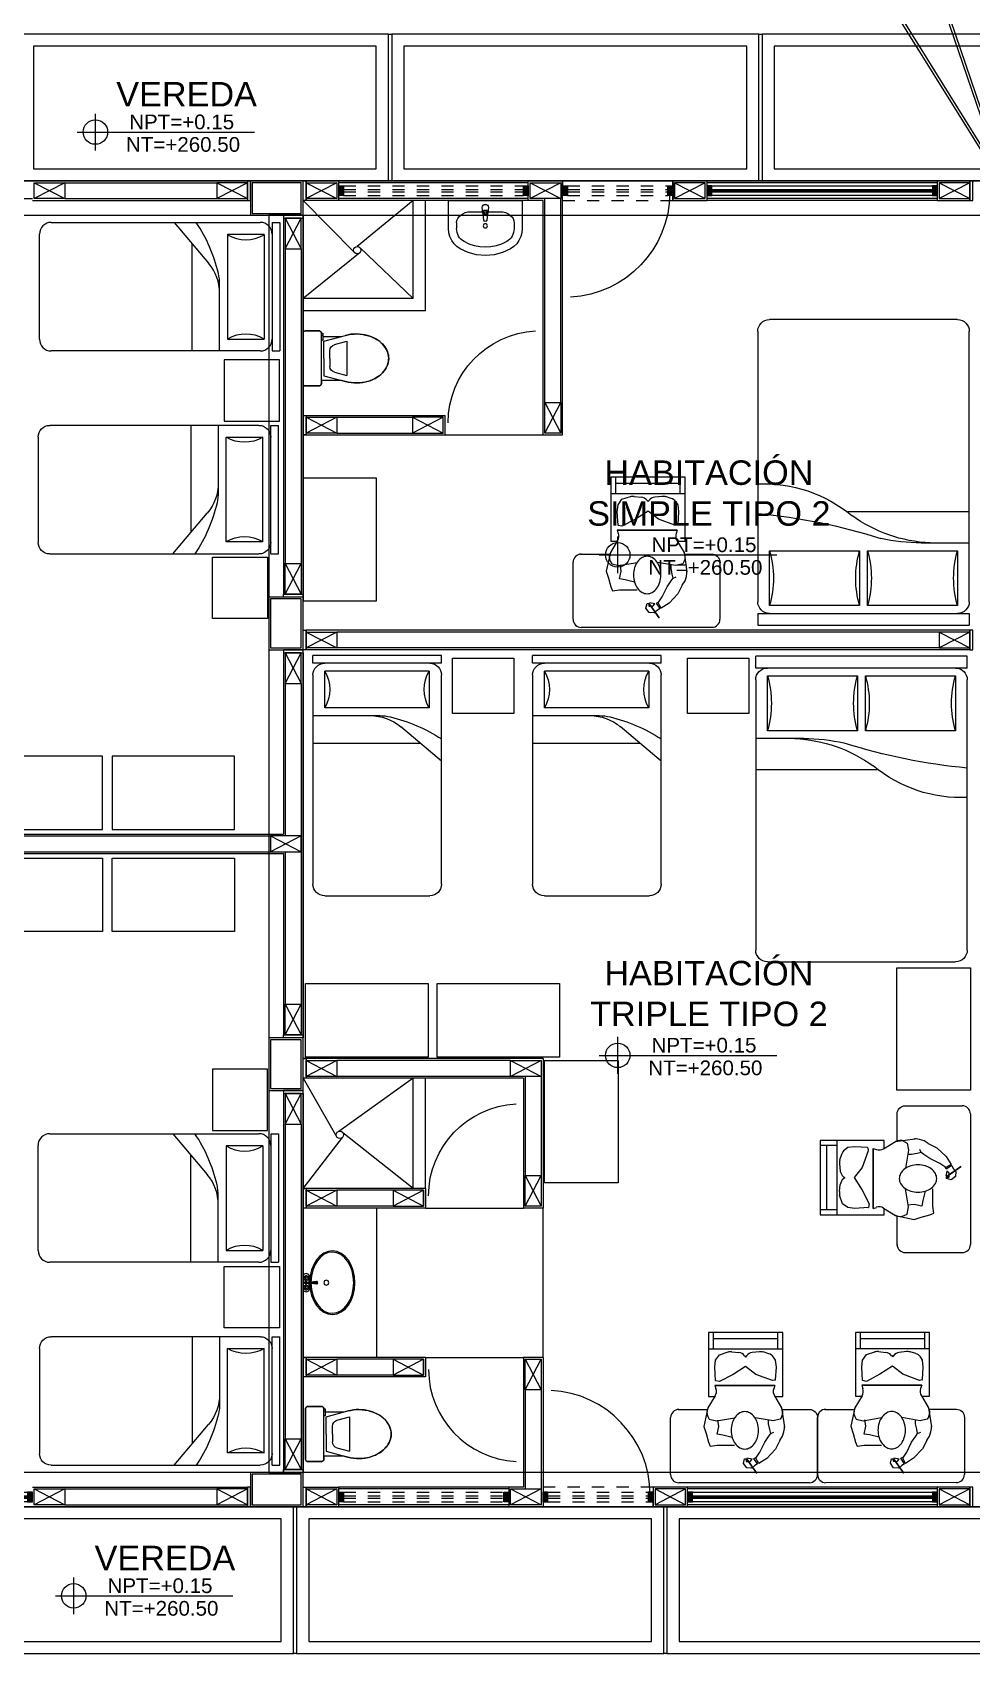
# Model space of a CAD drawing. Header units: metres. Extents: x 349075 to 349285, y 9281902 to 9282050.
# Drawn here: x 349125.97 to 349133.65, y 9282015.79 to 9282029.04 of the extents above; entities that cross this region are included whole.
import ezdxf

# ---------------------------------------------------------------- set-up
doc = ezdxf.new("R2010")
doc.units = ezdxf.units.M
doc.header["$LTSCALE"] = 0.25
doc.linetypes.add('01 nivel$0$HIDDEN2', pattern=[0.1875, 0.125, -0.0625])
doc.linetypes.add('DASHED2', pattern=[0.762, 0.635, -0.127])
doc.layers.add('0_VANOS', color=30, linetype='Continuous', lineweight=9)
doc.layers.add('ARQ-FONDO', color=253, linetype='CONTINUOUS', lineweight=9)
doc.styles.add('Arial_1', font='arial.ttf', dxfattribs={"height": 0.15})

# ---------------------------------------------------------------- blocks, each defined once
blk = doc.blocks.new('dsfd')
at = {"layer": 'ARQ-FONDO'}
for p, q in [((333298.399, 9094259.416), (333296.766, 9094259.416)), ((333300.842, 9094259.416), (333299.554, 9094259.416)), ((333296.511, 9094259.161), (333296.511, 9094258.428)), ((333301.097, 9094258.428), (333301.097, 9094259.161)), ((333296.766, 9094258.224), (333300.842, 9094258.224)), ((333296.766, 9094258.173), (333300.842, 9094258.173))]:
    blk.add_line(p, q, dxfattribs=at)
for points in [[(333299.554, 9094259.416), (333300.941, 9094263.493), (333298.399, 9094259.416)], [(333300.842, 9094259.365), (333299.478, 9094259.365), (333300.764, 9094263.123), (333298.432, 9094259.365), (333296.766, 9094259.365)]]:
    blk.add_lwpolyline(points, dxfattribs=at)
for points in [[(333296.766, 9094259.365, 0.414214), (333296.562, 9094259.161), (333296.562, 9094258.428, 0.414214), (333296.766, 9094258.224)], [(333300.842, 9094258.224, 0.414214), (333301.046, 9094258.428), (333301.046, 9094259.161, 0.414214), (333300.842, 9094259.365)]]:
    blk.add_lwpolyline(points, format="xyb", dxfattribs=at)
for centre, start, end in [((333296.766, 9094259.161), 90, 180), ((333300.842, 9094259.161), 0, 90), ((333296.766, 9094258.428), 180, 270), ((333300.842, 9094258.428), 270, 0)]:
    blk.add_arc(centre, 0.255, start, end, dxfattribs=at)
blk = doc.blocks.new('C-4-flat-1-flat-1')
at = {"layer": 'ARQ-FONDO', "lineweight": 0}
for p, q in [((-0.436, -0.063), (-0.436, -0.473)), ((-0.306, -0.043), (-0.416, -0.043)), ((-0.286, -0.088), (-0.286, -0.063)), ((-0.122, -0.088), (-0.286, -0.088)), ((-0.266, -0.127), (-0.09, -0.079)), ((-0.266, -0.268), (-0.266, -0.127)), ((-0.179, -0.155), (-0.077, -0.128)), ((-0.09, -0.079), (-0.122, -0.088)), ((-0.077, -0.408), (-0.077, -0.128)), ((-0.216, -0.268), (-0.216, -0.203)), ((-0.266, -0.268), (-0.266, -0.409)), ((-0.216, -0.268), (-0.216, -0.333)), ((-0.179, -0.381), (-0.077, -0.408)), ((-0.416, -0.493), (-0.306, -0.493)), ((-0.275, -0.418), (-0.286, -0.413)), ((-0.274, -0.454), (-0.286, -0.454)), ((-0.286, -0.473), (-0.274, -0.473)), ((-0.286, -0.473), (-0.274, -0.473)), ((-0.275, -0.454), (-0.275, -0.418)), ((-0.275, -0.448), (-0.122, -0.448)), ((-0.275, -0.448), (-0.122, -0.448)), ((-0.275, -0.454), (-0.275, -0.448)), ((-0.274, -0.454), (-0.275, -0.454)), ((-0.274, -0.473), (-0.274, -0.454)), ((-0.274, -0.473), (-0.274, -0.454)), ((-0.266, -0.409), (-0.09, -0.456)), ((-0.122, -0.448), (-0.09, -0.456))]:
    blk.add_line(p, q, dxfattribs=at)
at = {"layer": 'ARQ-FONDO', "lineweight": 0, "flags": 128}
blk.add_lwpolyline([(-0.416, -0.043), (-0.306, -0.043, -0.016084), (-0.305, -0.043, -0.098696), (-0.298, -0.045, -0.082497), (-0.292, -0.049, -0.052188), (-0.29, -0.052, -0.043988), (-0.288, -0.055, -0.036572), (-0.287, -0.058, -0.034751), (-0.287, -0.061, -0.021821), (-0.286, -0.062, -0.006718), (-0.286, -0.063), (-0.286, -0.473, -0.016083), (-0.286, -0.474, -0.022806), (-0.287, -0.476, -0.021818), (-0.287, -0.478, -0.034754), (-0.288, -0.48, -0.036572), (-0.289, -0.483, -0.043988), (-0.291, -0.486, -0.052186), (-0.294, -0.489, -0.082496), (-0.3, -0.492, -0.082484), (-0.306, -0.493), (-0.416, -0.493, -0.016082), (-0.418, -0.493, -0.098699), (-0.425, -0.491, -0.082496), (-0.43, -0.487, -0.052185), (-0.433, -0.484, -0.043989), (-0.435, -0.481, -0.036572), (-0.436, -0.478, -0.034752), (-0.436, -0.475, -0.021821), (-0.436, -0.473, -0.006719), (-0.436, -0.473), (-0.436, -0.063, -0.016085), (-0.436, -0.062, -0.022804), (-0.436, -0.06, -0.021821), (-0.436, -0.058, -0.034752), (-0.435, -0.056, -0.036572), (-0.434, -0.053, -0.043989), (-0.432, -0.05, -0.052185), (-0.429, -0.047, -0.082499), (-0.423, -0.044, -0.082481), (-0.416, -0.043)], format="xyb", dxfattribs=at)
at = {"layer": 'ARQ-FONDO', "lineweight": 0}
for points in [[(-0.09, -0.456, 0.138325), (0.098, -0.453, 0.067431), (0.17, -0.421, 0.079159), (0.224, -0.373, 0.080244), (0.253, -0.323, 0.196401), (0.251, -0.207, 0.091852), (0.214, -0.151, 0.06635), (0.164, -0.111, 0.067294), (0.091, -0.08, 0.132913), (-0.09, -0.079)], [(-0.09, -0.079, -0.138325), (0.098, -0.082, -0.067431), (0.17, -0.115, -0.079159), (0.224, -0.163, -0.080244), (0.253, -0.212, -0.196401), (0.251, -0.328, -0.091852), (0.214, -0.385, -0.06635), (0.164, -0.424, -0.067294), (0.091, -0.455, -0.132913), (-0.09, -0.456)]]:
    blk.add_lwpolyline(points, format="xyb", dxfattribs=at)
for centre, major_axis, start_param, end_param in [((-0.416, -0.063), (0.02, -0.0013), 1.635126, 3.205922), ((-0.306, -0.063), (0.02, -0.0013), 0.06433, 1.635126), ((-0.166, -0.203), (0.0499, -0.0032), 1.896446, 3.205922), ((-0.166, -0.332), (0.0499, -0.0032), -3.077263, -1.767787), ((-0.416, -0.473), (0.02, -0.0013), -3.077263, -1.506467), ((-0.306, -0.473), (0.02, -0.0013), -1.506467, 0.06433)]:
    blk.add_ellipse(centre, major_axis=major_axis, ratio=1, start_param=start_param, end_param=end_param, dxfattribs=at)
blk = doc.blocks.new('Lav ovalado')
at = {"layer": 'ARQ-FONDO', "lineweight": 0}
for p, q in [((-0.022, 0.005), (-0.11, 0.005)), ((-0.022, -0.005), (-0.11, -0.005))]:
    blk.add_line(p, q, dxfattribs=at)
for points in [[(-0.064, -0.005), (-0.109, -0.01, -1.115964), (-0.109, 0.01), (-0.064, 0.005)], [(-0.05, 0.005), (-0.05, 0.057, -0.688608), (0, 0.057), (0, -0.057, -0.688608), (-0.05, -0.057)], [(-0.05, -0.057), (-0.05, -0.005, -0.688608)]]:
    blk.add_lwpolyline(points, format="xyb", dxfattribs=at)
for points in [[(-0.044, 0.049), (-0.025, 0.059), (-0.006, 0.049), (-0.006, 0.027), (-0.025, 0.016), (-0.044, 0.027)], [(-0.035, 0.038), (-0.03, 0.046), (-0.02, 0.046), (-0.015, 0.038), (-0.02, 0.029), (-0.03, 0.029)], [(-0.044, -0.028), (-0.025, -0.017), (-0.006, -0.028), (-0.006, -0.049), (-0.025, -0.06), (-0.044, -0.049)], [(-0.035, -0.039), (-0.03, -0.03), (-0.02, -0.03), (-0.015, -0.039), (-0.02, -0.047), (-0.03, -0.047)]]:
    blk.add_lwpolyline(points, close=True, dxfattribs=at)
blk.add_circle((-0.19, 0), 0.02, dxfattribs=at)
for centre, radius, start, end in [((-0.11, 0), 0.005, 90, 270), ((-0.022, 0), 0.01, 210, 150), ((-0.022, 0), 0.005, 270, 90)]:
    blk.add_arc(centre, radius, start, end, dxfattribs=at)
at = {"layer": 'ARQ-FONDO', "lineweight": 0, "extrusion": (0, 0, -1)}
for major_axis, ratio, start_param, end_param in [((0, 0.26), 0.711538, 1.588351, 7.833073), ((0, 0.25), 0.7, 1.589053, 7.832236)]:
    blk.add_ellipse((-0.239, 0), major_axis=major_axis, ratio=ratio, start_param=start_param, end_param=end_param, dxfattribs=at)
blk = doc.blocks.new('COLUMNAS BLO DOR 01')
at = {"layer": 'ARQ-FONDO', "elevation": 0}
for points in [[(-11.6, 0), (-12.03, 0), (-12.03, -0.28), (-11.6, -0.28)], [(-11.615, -0.015), (-12.015, -0.015), (-12.015, -0.265), (-11.615, -0.265)], [(-11.6, -3.83), (-11.6, -3.4), (-11.88, -3.4), (-11.88, -3.83)], [(-11.615, -3.815), (-11.615, -3.415), (-11.865, -3.415), (-11.865, -3.815)], [(-11.6, -7.43), (-11.6, -7), (-11.88, -7), (-11.88, -7.43)], [(-11.615, -7.415), (-11.615, -7.015), (-11.865, -7.015), (-11.865, -7.415)]]:
    blk.add_lwpolyline(points, close=True, dxfattribs=at)
at = {"layer": 'ARQ-FONDO'}
for points in [[(-11.6, -10.55), (-12.03, -10.55), (-12.03, -10.83), (-11.6, -10.83)], [(-11.615, -10.565), (-12.015, -10.565), (-12.015, -10.815), (-11.615, -10.815)]]:
    blk.add_lwpolyline(points, close=True, dxfattribs=at)
blk = doc.blocks.new('CAMA DE PLAZA Y MEDIA')
at = {"layer": 'ARQ-FONDO', "linetype": 'ByBlock', "lineweight": 0}
for p, q in [((-2.464, -0.474), (-2.464, 0.576)), ((-2.4, 0.576), (-2.464, 0.576)), ((-2.4, -0.474), (-2.4, 0.576)), ((-2.304, 0.576), (-0.596, 0.576)), ((-1.972, 0.576), (-1.972, 0.031)), ((-1.748, 0.576), (-1.748, -0.298)), ((-2.036, 0.48), (-2.336, 0.48)), ((-2.336, -0.374), (-2.336, 0.48)), ((-2.036, -0.374), (-2.036, 0.48)), ((-0.5, 0.48), (-0.5, -0.378)), ((-1.6, -0.474), (-1.882, -0.14)), ((-2.336, -0.374), (-2.036, -0.374)), ((-2.4, -0.474), (-2.464, -0.474)), ((-0.596, -0.474), (-2.304, -0.474))]:
    blk.add_line(p, q, dxfattribs=at)
for centre, radius, start, end in [((-2.304, 0.48), 0.096, 90, 180), ((-0.596, 0.48), 0.096, 0, 90), ((-2.186, 0.73), 0.292, 239.0362, 300.9638), ((-1.588, 0.107), 0.384, 180, 220.1059), ((-1.588, 0.031), 0.384, 180, 193.3928), ((-0.695, 0.244), 1.302, 193.3928, 213.4501), ((-2.304, -0.378), 0.096, 180, 270), ((-2.186, -0.624), 0.292, 59.0362, 120.9638), ((-0.596, -0.378), 0.096, 270, 0)]:
    blk.add_arc(centre, radius, start, end, dxfattribs=at)
blk = doc.blocks.new('*U1001')
at = {"linetype": 'Continuous', "lineweight": 0, "true_color": 0xbebebe}
for points in [[(3037.252, 1360.543), (3037.212, 1360.543), (3037.212, 1360.463), (3037.252, 1360.463)], [(3040.212, 1360.543), (3040.172, 1360.543), (3040.172, 1360.463), (3040.212, 1360.463)]]:
    blk.add_hatch(color=9, dxfattribs=at).paths.add_polyline_path(points)
at = {"layer": '0_VANOS', "linetype": 'Continuous'}
for p, q in [((3037.252, 1360.513), (3040.172, 1360.513)), ((3037.252, 1360.503), (3040.172, 1360.503)), ((3037.252, 1360.493), (3040.172, 1360.493))]:
    blk.add_line(p, q, dxfattribs=at)
for points in [[(3037.212, 1360.543), (3037.212, 1360.463), (3037.252, 1360.463), (3037.252, 1360.543)], [(3037.252, 1360.543), (3040.172, 1360.543), (3040.172, 1360.463), (3037.252, 1360.463)], [(3040.172, 1360.543), (3040.172, 1360.463), (3040.212, 1360.463), (3040.212, 1360.543)]]:
    blk.add_lwpolyline(points, close=True, dxfattribs=at)
blk = doc.blocks.new('*U597')
at = {"linetype": 'Continuous', "true_color": 0xbebebe}
for points in [[(3032.131, 1351.189), (3032.131, 1351.269), (3032.171, 1351.269), (3032.171, 1351.189)], [(3033.481, 1351.189), (3033.481, 1351.269), (3033.521, 1351.269), (3033.521, 1351.189)]]:
    blk.add_hatch(color=9, dxfattribs=at).paths.add_polyline_path(points)
at = {"layer": '0_VANOS', "linetype": 'Continuous'}
for p, q in [((3032.131, 1351.269), (3032.171, 1351.269)), ((3032.131, 1351.269), (3032.131, 1351.189)), ((3032.171, 1351.269), (3032.171, 1351.189)), ((3033.481, 1351.189), (3033.481, 1351.269)), ((3033.481, 1351.269), (3033.521, 1351.269)), ((3033.521, 1351.269), (3033.521, 1351.189)), ((3032.171, 1351.189), (3032.131, 1351.189)), ((3033.521, 1351.189), (3033.481, 1351.189))]:
    blk.add_line(p, q, dxfattribs=at)
at = {"layer": '0_VANOS', "linetype": '01 nivel$0$HIDDEN2', "ltscale": 0.5}
for p, q in [((3032.171, 1351.269), (3033.481, 1351.269)), ((3032.171, 1351.239), (3033.481, 1351.239)), ((3032.171, 1351.219), (3033.481, 1351.219)), ((3032.171, 1351.189), (3033.481, 1351.189))]:
    blk.add_line(p, q, dxfattribs=at)
at = {"layer": '0_VANOS', "linetype": '01 nivel$0$HIDDEN2'}
blk.add_line((3033.481, 1351.269), (3033.521, 1351.269), dxfattribs=at)
blk = doc.blocks.new('*U876')
at = {"linetype": 'Continuous', "lineweight": 0, "true_color": 0xbebebe}
for points in [[(3037.252, 1360.543), (3037.212, 1360.543), (3037.212, 1360.463), (3037.252, 1360.463)], [(3039.252, 1360.543), (3039.212, 1360.543), (3039.212, 1360.463), (3039.252, 1360.463)]]:
    blk.add_hatch(color=9, dxfattribs=at).paths.add_polyline_path(points)
at = {"layer": '0_VANOS', "linetype": 'Continuous'}
for p, q in [((3037.252, 1360.513), (3039.212, 1360.513)), ((3037.252, 1360.503), (3039.212, 1360.503)), ((3037.252, 1360.493), (3039.212, 1360.493))]:
    blk.add_line(p, q, dxfattribs=at)
for points in [[(3037.212, 1360.543), (3037.212, 1360.463), (3037.252, 1360.463), (3037.252, 1360.543)], [(3037.252, 1360.543), (3039.212, 1360.543), (3039.212, 1360.463), (3037.252, 1360.463)], [(3039.212, 1360.543), (3039.212, 1360.463), (3039.252, 1360.463), (3039.252, 1360.543)]]:
    blk.add_lwpolyline(points, close=True, dxfattribs=at)
blk = doc.blocks.new('Lavabo 22')
at = {"layer": 'ARQ-FONDO', "linetype": 'Continuous'}
for p, q in [((-0.3, 0), (-0.3, -0.229)), ((0.3, 0), (-0.3, 0)), ((0.3, -0.229), (0.3, 0)), ((0.119, -0.092), (-0.119, -0.092)), ((-0.025, -0.057), (-0.021, -0.099)), ((-0.018, -0.109), (-0.011, -0.162)), ((-0.014, -0.097), (-0.014, -0.082)), ((-0.014, -0.082), (0.014, -0.082)), ((0.011, -0.162), (0.018, -0.109)), ((0.014, -0.082), (0.014, -0.097)), ((0.021, -0.099), (0.025, -0.057)), ((-0.3, -0.229), (-0.297, -0.263)), ((-0.297, -0.263), (-0.289, -0.295)), ((-0.235, -0.183), (-0.235, -0.229)), ((0.235, -0.183), (0.235, -0.229)), ((0.289, -0.295), (0.297, -0.263)), ((0.297, -0.263), (0.3, -0.229)), ((-0.289, -0.295), (-0.274, -0.326)), ((-0.274, -0.326), (-0.256, -0.353)), ((-0.256, -0.353), (-0.232, -0.377)), ((-0.232, -0.377), (-0.205, -0.396)), ((-0.205, -0.396), (-0.14, -0.426)), ((0.14, -0.426), (0.205, -0.396)), ((0.205, -0.396), (0.232, -0.377)), ((0.232, -0.377), (0.256, -0.353)), ((0.256, -0.353), (0.274, -0.326)), ((0.274, -0.326), (0.289, -0.295)), ((-0.14, -0.426), (-0.071, -0.444)), ((-0.071, -0.444), (0, -0.45)), ((0, -0.45), (0.071, -0.444)), ((0.071, -0.444), (0.14, -0.426))]:
    blk.add_line(p, q, dxfattribs=at)
blk.add_circle((0, -0.207), 0.0175, dxfattribs=at)
for centre, radius, start, end in [((0, -0.057), 0.025, 0, 180), ((0, -0.097), 0.0211, 185.1696, 212.771), ((0, -0.097), 0.0211, 212.771, 327.229), ((0, -0.097), 0.0136, 180, 0), ((0, -0.097), 0.0211, 327.229, 354.8304), ((0, -0.16), 0.0112, 187.1389, 352.8611)]:
    blk.add_arc(centre, radius, start, end, dxfattribs=at)
for centre, major_axis, ratio, start_param, end_param in [((-0.119, -0.183), (0.116, 0), 0.783646, 1.570796, 3.141593), ((0.119, -0.183), (0.116, 0), 0.783646, 0, 1.570796), ((-0.119, -0.229), (0, 0.121), 0.956522, 1.570796, 2.644618), ((0.119, -0.229), (0, 0.121), 0.956522, 3.638567, 4.712389), ((0, 0), (0, 0.382), 0.956522, 2.644618, 3.638567)]:
    blk.add_ellipse(centre, major_axis=major_axis, ratio=ratio, start_param=start_param, end_param=end_param, dxfattribs=at)
blk = doc.blocks.new('*U1000')
at = {"linetype": 'Continuous', "lineweight": 0, "true_color": 0xbebebe}
for points in [[(3037.252, 1360.543), (3037.212, 1360.543), (3037.212, 1360.463), (3037.252, 1360.463)], [(3039.092, 1360.543), (3039.052, 1360.543), (3039.052, 1360.463), (3039.092, 1360.463)]]:
    blk.add_hatch(color=9, dxfattribs=at).paths.add_polyline_path(points)
at = {"layer": '0_VANOS', "linetype": 'Continuous'}
for p, q in [((3037.252, 1360.513), (3039.052, 1360.513)), ((3037.252, 1360.503), (3039.052, 1360.503)), ((3037.252, 1360.493), (3039.052, 1360.493))]:
    blk.add_line(p, q, dxfattribs=at)
for points in [[(3037.212, 1360.543), (3037.212, 1360.463), (3037.252, 1360.463), (3037.252, 1360.543)], [(3037.252, 1360.543), (3039.052, 1360.543), (3039.052, 1360.463), (3037.252, 1360.463)], [(3039.052, 1360.543), (3039.052, 1360.463), (3039.092, 1360.463), (3039.092, 1360.543)]]:
    blk.add_lwpolyline(points, close=True, dxfattribs=at)
blk = doc.blocks.new('*U996')
at = {"linetype": 'Continuous', "true_color": 0xbebebe}
for points in [[(3032.131, 1351.189), (3032.131, 1351.269), (3032.171, 1351.269), (3032.171, 1351.189)], [(3033.641, 1351.189), (3033.641, 1351.269), (3033.681, 1351.269), (3033.681, 1351.189)]]:
    blk.add_hatch(color=9, dxfattribs=at).paths.add_polyline_path(points)
at = {"layer": '0_VANOS', "linetype": 'Continuous'}
for p, q in [((3032.131, 1351.269), (3032.171, 1351.269)), ((3032.131, 1351.269), (3032.131, 1351.189)), ((3032.171, 1351.269), (3032.171, 1351.189)), ((3033.641, 1351.189), (3033.641, 1351.269)), ((3033.641, 1351.269), (3033.681, 1351.269)), ((3033.681, 1351.269), (3033.681, 1351.189)), ((3032.171, 1351.189), (3032.131, 1351.189)), ((3033.681, 1351.189), (3033.641, 1351.189))]:
    blk.add_line(p, q, dxfattribs=at)
at = {"layer": '0_VANOS', "linetype": '01 nivel$0$HIDDEN2', "ltscale": 0.5}
for p, q in [((3032.171, 1351.269), (3033.641, 1351.269)), ((3032.171, 1351.239), (3033.641, 1351.239)), ((3032.171, 1351.219), (3033.641, 1351.219)), ((3032.171, 1351.189), (3033.641, 1351.189))]:
    blk.add_line(p, q, dxfattribs=at)
at = {"layer": '0_VANOS', "linetype": '01 nivel$0$HIDDEN2'}
blk.add_line((3033.641, 1351.269), (3033.681, 1351.269), dxfattribs=at)
blk = doc.blocks.new('cama doble')
at = {"layer": 'ARQ-FONDO', "linetype": 'ByBlock', "lineweight": 0}
for p, q in [((-0.864, 2.4), (-0.864, 2.496)), ((-0.864, 2.496), (0.864, 2.496)), ((-0.864, 2.4), (0.864, 2.4)), ((0.864, 2.4), (0.864, 2.496)), ((-0.864, 0.096), (-0.864, 2.304)), ((-0.032, 2.336), (-0.768, 2.336)), ((-0.768, 2.336), (-0.768, 1.888)), ((-0.032, 1.888), (-0.032, 2.336)), ((0.032, 2.336), (0.032, 1.888)), ((0.768, 2.336), (0.032, 2.336)), ((0.768, 1.888), (0.768, 2.336)), ((0.864, 2.304), (0.864, 0.096)), ((-0.768, 1.888), (-0.032, 1.888)), ((0.032, 1.888), (0.768, 1.888)), ((0.472, 1.824), (0.864, 1.824)), ((-0.128, 1.568), (0.864, 1.568)), ((0.768, 0), (-0.768, 0))]:
    blk.add_line(p, q, dxfattribs=at)
for centre, radius, start, end in [((-0.768, 2.304), 0.096, 90, 180), ((0.768, 2.304), 0.096, 0, 90), ((-1.536, 2.112), 0.8, 343.7398, 16.2602), ((0.736, 2.112), 0.8, 163.7398, 196.2602), ((-0.736, 2.112), 0.8, 343.7398, 16.2602), ((1.536, 2.112), 0.8, 163.7398, 196.2602), ((-1.31, 6.342), 4.78, 275.3572, 287.6665), ((0.596, 0.649), 1.176, 92.5398, 126.0403), ((0.472, 0.288), 1.536, 89.9814, 102.4667), ((-0.816, 2.472), 1.131, 267.5673, 309.5461), ((-0.768, 0.096), 0.096, 180, 270), ((0.768, 0.096), 0.096, 270, 0)]:
    blk.add_arc(centre, radius, start, end, dxfattribs=at)
blk = doc.blocks.new('escritorio dormitorios')
at = {"layer": 'ARQ-FONDO', "linetype": 'ByBlock', "lineweight": 0}
for p, q in [((-0.672, 0.428, -11.931), (0.395, 0.429, -80.123)), ((-0.738, -0.105, -80.123), (-0.738, 0.361, -80.123)), ((0.462, 0.362, -148.314), (0.462, -0.104, -148.314)), ((0.401, -0.17, -167.513), (0.163, -0.17, -167.513))]:
    blk.add_line(p, q, dxfattribs=at)
at = {"layer": 'ARQ-FONDO', "lineweight": 0}
for p, q in [((-0.323, 0.229), (-0.258, 0.272)), ((-0.258, 0.272), (-0.234, 0.227)), ((-0.254, 0.263), (-0.249, 0.275)), ((-0.249, 0.275), (-0.219, 0.229)), ((-0.43, 0.084), (-0.395, 0.153)), ((-0.395, 0.153), (-0.323, 0.229)), ((-0.267, 0.178), (-0.307, 0.097)), ((-0.234, 0.227), (-0.267, 0.178)), ((-0.219, 0.229), (-0.236, 0.221)), ((-0.356, 0.026), (-0.381, 0.016)), ((-0.34, 0.048), (-0.356, 0.026)), ((-0.307, 0.097), (-0.34, 0.048)), ((-0.445, -0.183), (-0.469, -0.027)), ((-0.447, -0.112), (-0.434, -0.09)), ((-0.434, -0.09), (-0.376, -0.077)), ((-0.376, -0.077), (-0.228, -0.103)), ((0.088, -0.077), (-0.061, -0.103)), ((0.146, -0.09), (0.088, -0.077)), ((0.158, -0.112), (0.146, -0.09)), ((-0.387, -0.281), (-0.445, -0.183)), ((0.098, -0.281), (0.157, -0.183)), ((-0.454, -0.277), (-0.454, -0.799)), ((-0.389, -0.277), (-0.454, -0.277)), ((-0.389, -0.367), (-0.38, -0.34)), ((0.101, -0.367), (-0.389, -0.367)), ((-0.389, -0.367), (0.101, -0.367)), ((0.101, -0.367), (0.092, -0.34)), ((0.152, -0.277), (0.101, -0.277)), ((0.152, -0.799), (0.152, -0.277)), ((-0.396, -0.413), (-0.402, -0.515)), ((-0.402, -0.515), (-0.396, -0.573)), ((-0.394, -0.411), (-0.37, -0.406)), ((-0.37, -0.406), (-0.235, -0.457)), ((-0.235, -0.457), (-0.151, -0.522)), ((-0.151, -0.522), (-0.048, -0.457)), ((-0.048, -0.457), (0.062, -0.399)), ((0.062, -0.399), (0.092, -0.405)), ((0.094, -0.408), (0.101, -0.515)), ((0.101, -0.515), (0.094, -0.573)), ((-0.396, -0.573), (-0.378, -0.599)), ((-0.34, -0.626), (-0.294, -0.64)), ((-0.265, -0.642), (-0.205, -0.635)), ((-0.159, -0.609), (-0.151, -0.599)), ((-0.143, -0.609), (-0.151, -0.599)), ((-0.037, -0.642), (-0.096, -0.635)), ((0.062, -0.618), (-0.007, -0.64)), ((0.094, -0.573), (0.062, -0.618)), ((-0.454, -0.664), (0.152, -0.664)), ((-0.414, -0.664), (-0.414, -0.799)), ((-0.414, -0.747), (0.111, -0.747)), ((0.111, -0.664), (0.111, -0.799)), ((-0.454, -0.799), (0.152, -0.799))]:
    blk.add_line(p, q, dxfattribs=at)
at = {"layer": 'ARQ-FONDO', "lineweight": 0, "const_width": 0.014}
blk.add_lwpolyline([(-0.157, 0.23), (-0.243, 0.352)], dxfattribs=at)
at = {"layer": 'ARQ-FONDO', "lineweight": 0}
for points in [[(-0.249, 0.275), (-0.227, 0.287), (-0.201, 0.31), (-0.16, 0.306), (-0.133, 0.27), (-0.143, 0.233), (-0.156, 0.233), (-0.156, 0.254), (-0.189, 0.255), (-0.205, 0.236), (-0.162, 0.228)], [(-0.43, 0.084), (-0.453, 0.049), (-0.464, 0.013), (-0.469, -0.015), (-0.469, -0.03)], [(-0.356, 0.026), (-0.348, -0.008), (-0.339, -0.052), (-0.339, -0.083)], [(0.157, -0.183), (0.191, -0.032), (0.171, 0.026), (0.152, 0.097), (0.139, 0.129), (0.081, 0.122), (0.023, 0.122), (-0.061, 0.122)], [(-0.041, 0.058), (0.036, 0.039), (0.081, 0.032), (0.068, -0.032), (0.075, -0.084)]]:
    blk.add_lwpolyline(points, dxfattribs=at)
blk.add_lwpolyline([(-0.256, 0, 0.07405), (-0.247, -0.06, 0.084801), (-0.223, -0.108, 0.106336), (-0.185, -0.142, 0.128955), (-0.144, -0.153, 0.128955), (-0.103, -0.142, 0.106336), (-0.065, -0.108, 0.084801), (-0.041, -0.06, 0.07405), (-0.032, 0, 0.07405), (-0.041, 0.06, 0.084801), (-0.065, 0.108, 0.106336), (-0.103, 0.142, 0.128955), (-0.144, 0.153, 0.128955), (-0.185, 0.142, 0.106336), (-0.223, 0.108, 0.084801), (-0.247, 0.06, 0.07405)], format="xyb", close=True, dxfattribs=at)
at = {"layer": 'ARQ-FONDO', "linetype": 'ByBlock', "lineweight": 0, "elevation": -80.123}
blk.add_lwpolyline([(-0.451, -0.171), (-0.672, -0.171, -0.414214), (-0.738, -0.105)], format="xyb", dxfattribs=at)
at = {"layer": 'ARQ-FONDO', "linetype": 'ByBlock', "lineweight": 0}
for centre, start, end in [((-0.672, 0.361, -11.931), 90, 180), ((0.395, 0.362, -80.123), 360, 90), ((0.395, -0.104, -148.314), 270, 0)]:
    blk.add_arc(centre, 0.0665, start, end, dxfattribs=at)
at = {"layer": 'ARQ-FONDO', "lineweight": 0}
for centre, radius, start, end in [((-0.384, -0.147), 0.0714, 150.9331, 210.9765), ((0.095, -0.147), 0.0714, 329.0235, 29.0669), ((-0.448, -0.318), 0.0714, 341.5564, 30.9765), ((0.159, -0.318), 0.0714, 149.0235, 198.4436), ((-0.393, -0.413), 0.0028, 101.3044, 176.6318), ((0.091, -0.408), 0.0028, 3.3682, 78.6956), ((0.091, -0.408), 0.0028, 3.3682, 78.6956), ((-0.32, -0.557), 0.0714, 215.5514, 252.9054), ((-0.273, -0.571), 0.0714, 252.9054, 277.1215), ((-0.214, -0.564), 0.0714, 277.1215, 321.3261), ((-0.087, -0.564), 0.0714, 218.6739, 262.8785), ((-0.028, -0.571), 0.0714, 262.8785, 287.0946)]:
    blk.add_arc(centre, radius, start, end, dxfattribs=at)
blk = doc.blocks.new('*U1569')
blk.add_arc((0.022, 0.048), 0.853, 0.1579, 87.0814)
blk = doc.blocks.new('*U995')
at = {"lineweight": 0}
blk.add_arc((0.022, 0.048), 0.753, 0.1579, 87.0814, dxfattribs=at)
blk = doc.blocks.new('*U1074')
at = {"linetype": 'Continuous', "true_color": 0xbebebe}
for points in [[(3032.131, 1351.189), (3032.131, 1351.269), (3032.171, 1351.269), (3032.171, 1351.189)], [(3032.991, 1351.189), (3032.991, 1351.269), (3033.031, 1351.269), (3033.031, 1351.189)]]:
    blk.add_hatch(color=9, dxfattribs=at).paths.add_polyline_path(points)
at = {"layer": '0_VANOS', "linetype": 'Continuous'}
for p, q in [((3032.131, 1351.269), (3032.171, 1351.269)), ((3032.131, 1351.269), (3032.131, 1351.189)), ((3032.171, 1351.269), (3032.171, 1351.189)), ((3032.991, 1351.189), (3032.991, 1351.269)), ((3032.991, 1351.269), (3033.031, 1351.269)), ((3033.031, 1351.269), (3033.031, 1351.189)), ((3032.171, 1351.189), (3032.131, 1351.189)), ((3033.031, 1351.189), (3032.991, 1351.189))]:
    blk.add_line(p, q, dxfattribs=at)
at = {"layer": '0_VANOS', "linetype": '01 nivel$0$HIDDEN2', "ltscale": 0.5}
for p, q in [((3032.171, 1351.269), (3032.991, 1351.269)), ((3032.171, 1351.239), (3032.991, 1351.239)), ((3032.171, 1351.219), (3032.991, 1351.219)), ((3032.171, 1351.189), (3032.991, 1351.189))]:
    blk.add_line(p, q, dxfattribs=at)
at = {"layer": '0_VANOS', "linetype": '01 nivel$0$HIDDEN2'}
blk.add_line((3032.991, 1351.269), (3033.031, 1351.269), dxfattribs=at)
blk = doc.blocks.new('Cotas de elevación - M_Cota de elevación - Destino rellenado-517392-Nivel 1')
at = {"layer": 'ARQ-FONDO'}
for p, q in [((0, -0.0015), (0, 0.0015)), ((-0.0015, 0), (0.013, 0))]:
    blk.add_line(p, q, dxfattribs=at)
blk.add_circle((0, 0), 0.001, dxfattribs=at)
blk = doc.blocks.new('BLOQUE EDF 08 PG')
at = {"layer": 'ARQ-FONDO'}
for p, q in [((-13.81, 0, 0), (-12.03, 0, 0)), ((-9.48, 0, 0), (-11.31, 0, 0)), ((-8.58, -0.16, 0), (-8.58, 0, 0)), ((-13.545, -0.015, -684.918), (-13.795, -0.145, -684.918)), ((-13.795, -0.015, -684.918), (-13.545, -0.145, -684.918)), ((-13.545, -0.015, -684.918), (-12.305, -0.015, 684.918)), ((-12.305, -0.015, 0), (-12.055, -0.145, 0)), ((-12.055, -0.015, 0), (-12.305, -0.145, 0)), ((-11.325, -0.015, 0), (-11.575, -0.145, 0)), ((-11.575, -0.015, 0), (-11.325, -0.145, 0)), ((-9.76, -0.015, 684.918), (-11.31, -0.015, 684.918)), ((-9.76, -0.16, 0), (-9.76, 0, 0)), ((-9.745, -0.015), (-9.495, -0.145)), ((-9.495, -0.015, 684.918), (-9.745, -0.145, 684.918)), ((-9.48, -2.075, 0), (-9.48, 0, 0)), ((-8.565, -0.145, 684.918), (-8.565, -0.015, 684.918)), ((-8.565, -0.015, -1410.933), (-8.315, -0.145, -1410.933)), ((-8.315, -0.015, -1410.933), (-8.565, -0.145, -1410.933)), ((-6.42, 0, 0), (-8.3, 0, 0)), ((-6.42, -0.015, 684.918), (-8.3, -0.015, 684.918)), ((-6.405, -0.015, -1410.933), (-6.155, -0.145, -1410.933)), ((-6.155, -0.015, -1410.933), (-6.405, -0.145, -1410.933)), ((-16.81, -0.145, 684.918), (-13.81, -0.145)), ((-13.81, -0.16, 0), (-12.03, -0.16, 0)), ((-13.545, -0.145, -684.918), (-12.305, -0.145, 684.918)), ((-11.179, -0.586), (-11.6, -0.16, 0)), ((-9.76, -0.145, 684.918), (-11.31, -0.145, 684.918)), ((-9.64, -0.16, 0), (-11.31, -0.16, 0)), ((-10.7, -0.16), (-11.157, -0.536)), ((-10.7, -0.96, 684.918), (-10.7, -0.16, 684.918)), ((-10.6, -1.06, 684.918), (-10.6, -0.16, 684.918)), ((-9.64, -2.075, 0), (-9.64, -0.16, 0)), ((-9.625, -1.81, 684.918), (-9.625, -0.145, 684.918)), ((-9.495, -1.81, 684.918), (-9.495, -0.145)), ((-6.42, -0.145, 684.918), (-8.3, -0.145, 684.918)), ((-6.42, -0.16, 0), (-8.3, -0.16, 0)), ((-11.76, -0.28, 0), (-11.76, -3.375)), ((-11.745, -0.555, 0), (-11.615, -0.305, 0)), ((-11.745, -0.305, 0), (-11.615, -0.555, 0)), ((-11.6, -0.28, 0), (-11.6, -3.375)), ((-11.745, -0.555, 684.918), (-11.745, -3.125)), ((-11.615, -0.555, 684.918), (-11.615, -3.125)), ((-11.134, -0.586), (-11.6, -0.96)), ((-10.7, -0.96), (-11.134, -0.546)), ((-10.7, -0.96, 684.918), (-11.6, -0.96, 684.918)), ((-10.6, -1.06, 684.918), (-11.6, -1.06, 684.918)), ((-9.625, -1.81, 684.918), (-9.495, -2.06, 684.918)), ((-9.625, -2.06, 684.918), (-9.495, -1.81, 684.918)), ((-11.6, -1.915, 0), (-10.44, -1.915, 0)), ((-11.325, -1.93, 684.918), (-11.575, -2.06, 684.918)), ((-11.575, -1.93, 684.918), (-11.325, -2.06, 684.918)), ((-11.325, -1.93, 684.918), (-10.695, -1.93, 684.918)), ((-10.705, -1.93, 684.918), (-10.455, -2.06, 684.918)), ((-10.455, -1.93, 684.918), (-10.705, -2.06, 684.918)), ((-10.44, -2.075, 0), (-10.44, -1.915, 0)), ((-11.6, -2.075, 0), (-10.44, -2.075, 0)), ((-11.325, -2.06, 684.918), (-10.695, -2.06, 684.918)), ((-10.44, -2.075, 684.918), (-9.64, -2.075, 684.918)), ((-9.64, -2.075, 0), (-9.48, -2.075, 0)), ((-11.745, -3.125), (-11.615, -3.375)), ((-11.745, -3.375), (-11.615, -3.125)), ((-11.76, -3.375), (-11.6, -3.375)), ((-6.155, -3.67, 0), (-11.575, -3.67, 0)), ((-11.575, -3.83, 0), (-11.575, -3.67, 0)), ((-11.325, -3.685), (-11.575, -3.815)), ((-11.575, -3.685), (-11.325, -3.815)), ((-6.405, -3.685, 684.918), (-11.325, -3.685, 684.918)), ((-6.405, -3.685), (-6.155, -3.815)), ((-6.155, -3.685), (-6.405, -3.815)), ((-6.155, -3.83, 0), (-6.155, -3.67, 0)), ((-6.155, -3.83, 0), (-11.575, -3.83, 0)), ((-6.405, -3.815, 684.918), (-11.325, -3.815, 684.918)), ((-11.76, -3.855, 0), (-11.76, -5.335, 0)), ((-11.76, -3.855, 0), (-11.6, -3.855, 0)), ((-11.745, -4.105), (-11.615, -3.855)), ((-11.745, -3.855), (-11.615, -4.105)), ((-11.6, -3.855, 0), (-11.6, -6.975, 0)), ((-11.745, -4.105), (-11.745, -5.35, 684.918)), ((-11.615, -4.105), (-11.615, -6.725)), ((-14.73, -5.335, 0), (-11.76, -5.335, 0)), ((-14.625, -5.35, 684.918), (-11.865, -5.35, 684.918)), ((-11.865, -5.35, 684.918), (-11.615, -5.48, 684.918)), ((-11.615, -5.35, 684.918), (-11.865, -5.48, 684.918)), ((-14.73, -5.495, 0), (-11.76, -5.495, 0)), ((-14.625, -5.48, 684.918), (-11.865, -5.48, 684.918)), ((-11.76, -5.495, 0), (-11.76, -6.975, 0)), ((-11.745, -5.48, 684.918), (-11.745, -6.725)), ((-11.745, -6.725), (-11.615, -6.975)), ((-11.745, -6.975), (-11.615, -6.725)), ((-11.76, -6.975, 0), (-11.6, -6.975, 0)), ((-9.64, -7.17, 0), (-11.6, -7.17, 0)), ((-11.325, -7.185), (-11.575, -7.315)), ((-11.575, -7.185), (-11.325, -7.315)), ((-9.905, -7.185), (-11.325, -7.185, 684.918)), ((-9.655, -7.185), (-9.905, -7.315)), ((-9.905, -7.185), (-9.655, -7.315)), ((-9.655, -7.185, 684.918), (-9.655, -8.125, 684.918)), ((-9.64, -7.17, 0), (-9.64, -8.39, 0)), ((-9.8, -7.33, 0), (-11.6, -7.33, 0)), ((-9.905, -7.315), (-11.325, -7.315, 684.918)), ((-10.7, -8.23, -705.466), (-10.7, -7.33, -705.466)), ((-10.6, -8.23, -705.466), (-10.6, -7.33, -705.466)), ((-9.8, -7.33, 0), (-9.8, -8.39, 0)), ((-9.785, -7.315, 684.918), (-9.785, -8.125, 684.918)), ((-11.76, -7.455, 0), (-11.76, -10.55, 0)), ((-11.76, -7.455, 0), (-11.6, -7.455, 0)), ((-11.745, -7.705), (-11.615, -7.455)), ((-11.745, -7.455), (-11.615, -7.705)), ((-11.6, -7.455, 0), (-11.6, -10.525, 0)), ((-11.745, -7.705), (-11.745, -10.275, 684.918)), ((-11.615, -7.705), (-11.615, -10.275)), ((-9.785, -8.125, 684.918), (-9.655, -8.375, 684.918)), ((-9.785, -8.375, 684.918), (-9.655, -8.125, 684.918)), ((-10.6, -8.23, 0), (-11.6, -8.23, 0)), ((-11.325, -8.245, 684.918), (-11.575, -8.375, 684.918)), ((-11.575, -8.245, 684.918), (-11.325, -8.375, 684.918)), ((-10.865, -8.245, 684.918), (-11.325, -8.245, 684.918)), ((-10.865, -8.245, 684.918), (-10.615, -8.375, 684.918)), ((-10.615, -8.245, 684.918), (-10.865, -8.375, 684.918)), ((-10.615, -8.245, 684.918), (-10.615, -8.375, 684.918)), ((-10.6, -8.23, 0), (-10.6, -8.39, 0)), ((-10.6, -8.39, 0), (-11.6, -8.39, 0)), ((-10.865, -8.375, 684.918), (-11.325, -8.375, 684.918)), ((-10.6, -8.39, 0), (-9.8, -8.39, 0)), ((-9.64, -8.39, 0), (-9.8, -8.39, 0)), ((-9.64, -9.61, 0), (-9.64, -8.39, 0)), ((-10.6, -9.61, 0), (-11.6, -9.61, 0)), ((-11.325, -9.625, 684.918), (-11.575, -9.755, 684.918)), ((-11.575, -9.625, 684.918), (-11.325, -9.755, 684.918)), ((-10.865, -9.625, 684.918), (-11.325, -9.625, 684.918)), ((-10.865, -9.625, 684.918), (-10.615, -9.755, 684.918)), ((-10.615, -9.625, 684.918), (-10.865, -9.755, 684.918)), ((-10.615, -9.625, 684.918), (-10.615, -9.755, 684.918)), ((-10.6, -9.61, 0), (-10.6, -9.77, 0)), ((-10.6, -9.61, 684.918), (-9.8, -9.61, 0)), ((-9.64, -9.61, 0), (-9.8, -9.61, 0)), ((-9.8, -9.61, 0), (-9.8, -10.67, 0)), ((-9.785, -9.625, 684.918), (-9.655, -9.875, 684.918)), ((-9.785, -9.875, 684.918), (-9.655, -9.625, 684.918)), ((-9.64, -9.61, 0), (-9.64, -10.83, 0)), ((-10.6, -9.77, 0), (-11.6, -9.77, 0)), ((-10.865, -9.755, 684.918), (-11.325, -9.755, 684.918)), ((-9.785, -9.875, 684.918), (-9.785, -10.685, 684.918)), ((-9.655, -9.875, 684.918), (-9.655, -10.685, 684.918)), ((-11.745, -10.275), (-11.615, -10.525)), ((-11.745, -10.525), (-11.615, -10.275)), ((-13.81, -10.67, 0), (-12.055, -10.67, 0)), ((-13.545, -10.685), (-13.795, -10.815)), ((-13.795, -10.685), (-13.545, -10.815)), ((-13.545, -10.685), (-12.305, -10.685)), ((-12.305, -10.685), (-12.055, -10.815)), ((-12.055, -10.685), (-12.305, -10.815)), ((-11.325, -10.685), (-11.575, -10.815)), ((-11.575, -10.685), (-11.325, -10.815)), ((-9.8, -10.67, 0), (-11.31, -10.67, 0)), ((-9.92, -10.685, 684.918), (-11.31, -10.685, 684.918)), ((-9.92, -10.67, 0), (-9.92, -10.83, 0)), ((-9.655, -10.685, 684.918), (-9.905, -10.815, 684.918)), ((-9.905, -10.685, 684.918), (-9.655, -10.815, 684.918)), ((-8.74, -10.67, 0), (-8.74, -10.83, 0)), ((-8.725, -10.685, -1410.933), (-8.475, -10.815, -1410.933)), ((-8.475, -10.685, -1410.933), (-8.725, -10.815, -1410.933)), ((-6.42, -10.67, 0), (-8.46, -10.67, 0)), ((-6.42, -10.685, 684.918), (-8.46, -10.685, 684.918)), ((-6.405, -10.685, -1410.933), (-6.155, -10.815, -1410.933)), ((-6.155, -10.685, -1410.933), (-6.405, -10.815, -1410.933)), ((-13.71, -10.83, 0), (-12.055, -10.83, 0)), ((-13.545, -10.815), (-12.305, -10.815)), ((-9.92, -10.815, 684.918), (-11.31, -10.815, 684.918)), ((-9.64, -10.83, 0), (-11.31, -10.83, 0)), ((-6.42, -10.815, 684.918), (-8.46, -10.815, 684.918)), ((-6.42, -10.83, 0), (-8.46, -10.83, 0)), ((-6.405, -10.815, 684.918), (-6.405, -10.815, 684.918))]:
    blk.add_line(p, q, dxfattribs=at)
at = {"layer": 'ARQ-FONDO', "lineweight": 0}
for p, q in [((-11.6, -7.33, 0), (-11.323, -7.811, 0)), ((-10.7, -7.33, 0), (-11.309, -7.764, 0)), ((-10.7, -8.23, 0), (-11.289, -7.764, 0)), ((-11.6, -8.23, 0), (-11.279, -7.814, 0)), ((-11, -8.39, 0), (-11, -9.61, 0))]:
    blk.add_line(p, q, dxfattribs=at)
at = {"layer": 'ARQ-FONDO', "ltscale": 0.7, "elevation": 0}
for points in [[(-0.63, -0.28), (-0.63, 0), (-17.1, 0), (-17.1, -0.28)], [(-11.6, -0.28), (-11.88, -0.28), (-11.88, -10.55), (-11.6, -10.55)], [(-0.63, -10.83), (-0.63, -10.55), (-17.1, -10.55), (-17.1, -10.83)]]:
    blk.add_lwpolyline(points, close=True, dxfattribs=at)
at = {"layer": 'ARQ-FONDO'}
for points, elevation in [([(-12.03, 0), (-12.055, 0), (-12.055, -0.16), (-12.03, -0.16)], 0), ([(-11.6, 0), (-11.575, 0), (-11.575, -0.16), (-11.6, -0.16)], 0), ([(-11.575, 0), (-11.31, 0), (-11.31, -0.16), (-11.575, -0.16)], 0), ([(-13.795, -0.015), (-13.545, -0.015), (-13.545, -0.145), (-13.795, -0.145)], -684.918), ([(-12.055, -0.015), (-12.305, -0.015), (-12.305, -0.145), (-12.055, -0.145)], 0), ([(-11.575, -0.015), (-11.325, -0.015), (-11.325, -0.145), (-11.575, -0.145)], 0), ([(-9.745, -0.015), (-9.495, -0.015), (-9.495, -0.145), (-9.745, -0.145)], 0), ([(-8.3, 0), (-8.58, 0), (-8.58, -0.16), (-8.3, -0.16)], -1410.933), ([(-8.315, -0.015), (-8.565, -0.015), (-8.565, -0.145), (-8.315, -0.145)], -1410.933), ([(-6.155, 0), (-6.42, 0), (-6.42, -0.16), (-6.155, -0.16)], -1410.933), ([(-6.155, -0.015), (-6.405, -0.015), (-6.405, -0.145), (-6.155, -0.145)], -1410.933), ([(-6.13, 0), (-6.155, 0), (-6.155, -0.16), (-6.13, -0.16)], -1410.933), ([(-11.76, -0.28), (-11.76, -0.305), (-11.6, -0.305), (-11.6, -0.28)], 0), ([(-11.745, -0.305), (-11.745, -0.555), (-11.615, -0.555), (-11.615, -0.305)], 0), ([(-9.625, -2.06), (-9.625, -1.81), (-9.495, -1.81), (-9.495, -2.06)], 684.918), ([(-11.6, -1.915), (-11.575, -1.915), (-11.575, -2.075), (-11.6, -2.075)], 684.918), ([(-11.575, -1.93), (-11.325, -1.93), (-11.325, -2.06), (-11.575, -2.06)], 684.918), ([(-10.455, -1.93), (-10.705, -1.93), (-10.705, -2.06), (-10.455, -2.06)], 684.918), ([(-11.745, -3.375), (-11.745, -3.125), (-11.615, -3.125), (-11.615, -3.375)], 0), ([(-11.76, -3.4), (-11.76, -3.375), (-11.6, -3.375), (-11.6, -3.4)], 0), ([(-11.6, -3.67), (-11.575, -3.67), (-11.575, -3.83), (-11.6, -3.83)], 0), ([(-11.575, -3.685), (-11.325, -3.685), (-11.325, -3.815), (-11.575, -3.815)], 0), ([(-11.76, -3.83), (-11.76, -3.855), (-11.6, -3.855), (-11.6, -3.83)], 0), ([(-11.745, -3.855), (-11.745, -4.105), (-11.615, -4.105), (-11.615, -3.855)], 0), ([(-11.615, -5.35), (-11.865, -5.35), (-11.865, -5.48), (-11.615, -5.48)], 684.918), ([(-11.745, -6.975), (-11.745, -6.725), (-11.615, -6.725), (-11.615, -6.975)], 0), ([(-11.76, -7), (-11.76, -6.975), (-11.6, -6.975), (-11.6, -7)], 0), ([(-11.6, -7.17), (-11.575, -7.17), (-11.575, -7.33), (-11.6, -7.33)], 0), ([(-11.575, -7.185), (-11.325, -7.185), (-11.325, -7.315), (-11.575, -7.315)], 0), ([(-9.905, -7.185), (-9.655, -7.185), (-9.655, -7.315), (-9.905, -7.315)], 0), ([(-11.76, -7.43), (-11.76, -7.455), (-11.6, -7.455), (-11.6, -7.43)], 0), ([(-11.745, -7.455), (-11.745, -7.705), (-11.615, -7.705), (-11.615, -7.455)], 0), ([(-9.785, -8.375), (-9.785, -8.125), (-9.655, -8.125), (-9.655, -8.375)], 684.918), ([(-11.6, -8.23), (-11.575, -8.23), (-11.575, -8.39), (-11.6, -8.39)], 684.918), ([(-11.575, -8.245), (-11.325, -8.245), (-11.325, -8.375), (-11.575, -8.375)], 684.918), ([(-10.615, -8.245), (-10.865, -8.245), (-10.865, -8.375), (-10.615, -8.375)], 684.918), ([(-11.6, -9.61), (-11.575, -9.61), (-11.575, -9.77), (-11.6, -9.77)], 684.918), ([(-11.575, -9.625), (-11.325, -9.625), (-11.325, -9.755), (-11.575, -9.755)], 684.918), ([(-10.615, -9.625), (-10.865, -9.625), (-10.865, -9.755), (-10.615, -9.755)], 684.918), ([(-9.785, -9.875), (-9.785, -9.625), (-9.655, -9.625), (-9.655, -9.875)], 684.918), ([(-13.795, -10.685), (-13.545, -10.685), (-13.545, -10.815), (-13.795, -10.815)], 0), ([(-9.905, -10.685), (-9.655, -10.685), (-9.655, -10.815), (-9.905, -10.815)], 684.918), ([(-8.46, -10.67), (-8.74, -10.67), (-8.74, -10.83), (-8.46, -10.83)], -1410.933), ([(-8.475, -10.685), (-8.725, -10.685), (-8.725, -10.815), (-8.475, -10.815)], -1410.933), ([(-6.155, -10.67), (-6.42, -10.67), (-6.42, -10.83), (-6.155, -10.83)], -1410.933), ([(-6.155, -10.685), (-6.405, -10.685), (-6.405, -10.815), (-6.155, -10.815)], -1410.933), ([(-6.13, -10.67), (-6.155, -10.67), (-6.155, -10.83), (-6.13, -10.83)], -1410.933)]:
    blk.add_lwpolyline(points, close=True, dxfattribs=dict(at, elevation=elevation))
at = {"layer": 'ARQ-FONDO', "linetype": 'DASHED2', "ltscale": 0.3}
for points, elevation in [([(-8.58, 0), (-9.48, 0), (-9.48, -0.16), (-8.58, -0.16)], 0), ([(-8.74, -10.67), (-9.64, -10.67), (-9.64, -10.83), (-8.74, -10.83)], 684.918)]:
    blk.add_lwpolyline(points, close=True, dxfattribs=dict(at, elevation=elevation))
at = {"layer": 'ARQ-FONDO', "lineweight": 0}
for points, elevation in [([(-11.792, -1.461), (-12.243, -1.461), (-12.243, -1.962), (-11.792, -1.962)], -1390.384), ([(-11.6, -2.429), (-11.6, -3.429), (-11, -3.429), (-11, -2.429)], -1390.384), ([(-11.889, -3.575), (-12.34, -3.575), (-12.34, -3.074), (-11.889, -3.074)], -2075.302), ([(-10.38, -4.35), (-10.38, -3.899), (-9.879, -3.899), (-9.879, -4.35)], -1390.384), ([(-8.46, -4.35), (-8.46, -3.899), (-7.959, -3.899), (-7.959, -4.35)], -1390.384), ([(-14.239, -5.298), (-13.239, -5.298), (-13.239, -4.698), (-14.239, -4.698)], -705.466), ([(-13.16, -5.298), (-12.16, -5.298), (-12.16, -4.698), (-13.16, -4.698)], -705.466), ([(-14.239, -5.532), (-13.239, -5.532), (-13.239, -6.132), (-14.239, -6.132)], -705.466), ([(-13.16, -5.532), (-12.16, -5.532), (-12.16, -6.132), (-13.16, -6.132)], -705.466), ([(-11.889, -7.255), (-12.34, -7.255), (-12.34, -7.756), (-11.889, -7.756)], -2075.302), ([(-9.027, -7.185), (-9.027, -8.185), (-9.627, -8.185), (-9.627, -7.185)], 0), ([(-11.792, -9.369), (-12.243, -9.369), (-12.243, -8.868), (-11.792, -8.868)], -1390.384)]:
    blk.add_lwpolyline(points, close=True, dxfattribs=dict(at, elevation=elevation))
at = {"layer": 'ARQ-FONDO'}
for points in [[(-6.155, -3.685), (-6.405, -3.685), (-6.405, -3.815), (-6.155, -3.815)], [(-6.13, -3.67), (-6.155, -3.67), (-6.155, -3.83), (-6.13, -3.83)], [(-11.745, -10.525), (-11.745, -10.275), (-11.615, -10.275), (-11.615, -10.525)], [(-11.76, -10.55), (-11.76, -10.525), (-11.6, -10.525), (-11.6, -10.55)], [(-12.055, -10.685), (-12.305, -10.685), (-12.305, -10.815), (-12.055, -10.815)], [(-12.03, -10.67), (-12.055, -10.67), (-12.055, -10.83), (-12.03, -10.83)], [(-11.6, -10.67), (-11.575, -10.67), (-11.575, -10.83), (-11.6, -10.83)], [(-11.575, -10.67), (-11.31, -10.67), (-11.31, -10.83), (-11.575, -10.83)], [(-11.575, -10.685), (-11.325, -10.685), (-11.325, -10.815), (-11.575, -10.815)]]:
    blk.add_lwpolyline(points, close=True, dxfattribs=at)
at = {"layer": 'ARQ-FONDO', "lineweight": 0}
for points in [[(-6.149, -6.427), (-6.149, -7.427), (-6.749, -7.427), (-6.749, -6.427)], [(-11.579, -6.557), (-10.579, -6.557), (-10.579, -7.157), (-11.579, -7.157)], [(-10.505, -6.557), (-9.505, -6.557), (-9.505, -7.157), (-10.505, -7.157)]]:
    blk.add_lwpolyline(points, close=True, dxfattribs=at)
at = {"layer": 'ARQ-FONDO'}
blk.add_circle((-11.157, -0.566), 0.03, dxfattribs=at)
at = {"layer": 'ARQ-FONDO', "lineweight": 0}
blk.add_circle((-11.3, -7.792, -705.466), 0.03, dxfattribs=at)
at = {"layer": 'ARQ-FONDO'}
for name, p in [('COLUMNAS BLO DOR 01', (0, 0)), ('*U996', (-3043.441, -1351.309, 0)), ('*U1074', (-3041.611, -1351.309, 0)), ('*U1000', (-3045.512, -1360.583, -1410.933)), ('*U1569', (-9.64, -10.78, 684.918)), ('*U1001', (-3054.022, -1371.253)), ('*U597', (-3043.441, -1361.979)), ('*U876', (-3045.672, -1371.253, -1410.933))]:
    blk.add_blockref(name, p, dxfattribs=at)
at = {"layer": 'ARQ-FONDO', "xscale": -1, "rotation": 180}
for name, p in [('*U1569', (-9.48, -0.05, 684.918)), ('cama doble', (-7.022, -1.133, -684.918)), ('C-4-flat-1-flat-1', (-11.164, -1.718)), ('C-4-flat-1-flat-1', (-11.144, -10.504, -1410.933)), ('*U1074', (-3041.771, 1340.479, 0))]:
    blk.add_blockref(name, p, dxfattribs=at)
at = {"layer": 'ARQ-FONDO', "lineweight": 0, "xscale": -1}
for name, p, rotation in [('Lavabo 22', (-10.111, -0.16), 0.000703940771194), ('CAMA DE PLAZA Y MEDIA', (-10.943, -6.34, -684.918), 90), ('CAMA DE PLAZA Y MEDIA', (-9.149, -6.34, -684.918), 90), ('Lav ovalado', (-11.6, -9, -705.466), 0.0005453425670243)]:
    blk.add_blockref(name, p, dxfattribs=dict(at, rotation=rotation))
at = {"layer": 'ARQ-FONDO', "lineweight": 0}
for name, p, rotation in [('CAMA DE PLAZA Y MEDIA', (-14.253, -0.813, -1390.384), 179.9999999999998), ('escritorio dormitorios', (-6.577, -8.293, 46.027), 270), ('CAMA DE PLAZA Y MEDIA', (-14.264, -8.257, -1390.384), 180), ('escritorio dormitorios', (-8.136, -10.206, -68.192), 180), ('escritorio dormitorios', (-6.936, -10.205), 180)]:
    blk.add_blockref(name, p, dxfattribs=dict(at, rotation=rotation))
at = {"layer": 'ARQ-FONDO', "xscale": -1}
for name, p in [('*U995', (-9.64, -2.025, 684.918)), ('cama doble', (-7.039, -6.379, -1390.384)), ('*U995', (-9.8, -8.34, 684.918))]:
    blk.add_blockref(name, p, dxfattribs=at)
at = {"layer": 'ARQ-FONDO', "lineweight": 0, "xscale": -1}
for p in [(-14.264, -2.573, -1390.384), (-14.253, -10.017, -1390.384)]:
    blk.add_blockref('CAMA DE PLAZA Y MEDIA', p, dxfattribs=at)
at = {"layer": 'ARQ-FONDO', "rotation": 180}
for name, p in [('escritorio dormitorios', (-8.933, -3.219, -623.313)), ('*U995', (-9.8, -9.66, 684.918))]:
    blk.add_blockref(name, p, dxfattribs=at)
at = {"layer": 'ARQ-FONDO', "xscale": 99.99999999999991, "yscale": 99.99999999999991, "zscale": 99.99999999999991}
for p in [(-9.03, -3.055, 684.918), (-9.03, -7.143, 684.918)]:
    blk.add_blockref('Cotas de elevación - M_Cota de elevación - Destino rellenado-517392-Nivel 1', p, dxfattribs=at)
at = {"layer": 'ARQ-FONDO', "char_height": 0.2, "width": 2.3499, "attachment_point": 1, "style": 'Arial_1'}
for s, insert in [('\\pxqc;HABITACIÓN SIMPLE TIPO 2', (-9.46, -2.283, 684.918)), ('\\pxqc;HABITACIÓN TRIPLE TIPO 2', (-9.46, -6.371, 684.918))]:
    blk.add_mtext(s, dxfattribs=dict(at, insert=insert))
at = {"layer": 'ARQ-FONDO', "char_height": 0.12, "width": 0.90214, "attachment_point": 1, "line_spacing_factor": 0.941778, "style": 'Arial_1'}
for s, insert in [('NPT=+0.15', (-8.754, -2.912, 684.918)), ('NT=+260.50', (-8.78, -3.097, 684.918)), ('NPT=+0.15', (-8.754, -7, 684.918)), ('NT=+260.50', (-8.78, -7.185, 684.918))]:
    blk.add_mtext(s, dxfattribs=dict(at, insert=insert))
blk = doc.blocks.new('JUNTA VEREDA')
at = {"layer": 'ARQ-FONDO'}
blk.add_lwpolyline([(-0.013, 1.2), (0.012, 1.2), (0.012, 0), (-0.013, 0)], close=True, dxfattribs=at)
blk = doc.blocks.new('VEREDA BLOQUE EDF 08 PG')
at = {"layer": 'ARQ-FONDO'}
for points in [[(5.028, -1.2), (8.028, -1.2), (8.028, 0), (5.028, 0)], [(8.054, -1.2), (11.054, -1.2), (11.054, 0), (8.054, 0)], [(11.079, -1.2), (14.079, -1.2), (14.079, 0), (11.079, 0)], [(5.128, -1.1), (7.928, -1.1), (7.928, -0.1), (5.128, -0.1)], [(8.154, -1.1), (10.954, -1.1), (10.954, -0.1), (8.154, -0.1)], [(11.179, -1.1), (13.979, -1.1), (13.979, -0.1), (11.179, -0.1)], [(4.251, -13.23), (7.251, -13.23), (7.251, -12.03), (4.251, -12.03)], [(7.276, -13.23), (10.276, -13.23), (10.276, -12.03), (7.276, -12.03)], [(10.302, -13.23), (13.302, -13.23), (13.302, -12.03), (10.302, -12.03)], [(4.351, -13.13), (7.151, -13.13), (7.151, -12.13), (4.351, -12.13)], [(7.376, -13.13), (10.176, -13.13), (10.176, -12.13), (7.376, -12.13)], [(10.402, -13.13), (13.202, -13.13), (13.202, -12.13), (10.402, -12.13)]]:
    blk.add_lwpolyline(points, close=True, dxfattribs=at)
for p in [(8.042, -1.2), (11.067, -1.2), (7.264, -13.23), (10.29, -13.23)]:
    blk.add_blockref('JUNTA VEREDA', p, dxfattribs=at)
at = {"layer": 'ARQ-FONDO', "xscale": 99.99999999999991, "yscale": 99.99999999999991, "zscale": 99.99999999999991}
for p in [(5.634, -0.801, 684.918), (5.457, -12.758, -20.549)]:
    blk.add_blockref('Cotas de elevación - M_Cota de elevación - Destino rellenado-517392-Nivel 1', p, dxfattribs=at)
at = {"layer": 'ARQ-FONDO', "char_height": 0.2, "width": 2.3499, "attachment_point": 1, "style": 'Arial_1'}
for insert in [(5.204, -0.392, 684.918), (5.027, -12.349, -20.549)]:
    blk.add_mtext('\\pxqc;VEREDA', dxfattribs=dict(at, insert=insert))
at = {"layer": 'ARQ-FONDO', "char_height": 0.12, "width": 0.90214, "attachment_point": 1, "line_spacing_factor": 0.941778, "style": 'Arial_1'}
for s, insert in [('NPT=+0.15', (5.91, -0.658, 684.918)), ('NT=+260.50', (5.884, -0.842, 684.918)), ('NPT=+0.15', (5.733, -12.615, -20.549)), ('NT=+260.50', (5.707, -12.8, -20.549))]:
    blk.add_mtext(s, dxfattribs=dict(at, insert=insert))

msp = doc.modelspace()

# ---------------------------------------------------------------- linework, layer by layer
at = {"layer": 'ARQ-FONDO', "elevation": 0}
msp.add_lwpolyline([(349122.055, 9282027.824), (349139.785, 9282027.824), (349139.785, 9282016.994), (349122.055, 9282016.994)], close=True, dxfattribs=at)

# ---------------------------------------------------------------- block references
at = {"layer": 'ARQ-FONDO', "extrusion": (-1.0001e-10, -0.025636, 0.999671), "xscale": -0.418244986072509, "yscale": 0.4182449860725101, "zscale": 0.4182449860725101, "rotation": 180}
msp.add_blockref('dsfd', (209732.486, 13082570.987, -239366.051), dxfattribs=at)
at = {"layer": 'ARQ-FONDO', "lineweight": 5}
for name, p in [('BLOQUE EDF 08 PG', (349139.785, 9282027.824, 0)), ('VEREDA BLOQUE EDF 08 PG', (349120.855, 9282029.024, 0))]:
    msp.add_blockref(name, p, dxfattribs=at)

doc.saveas('drawing.dxf')
